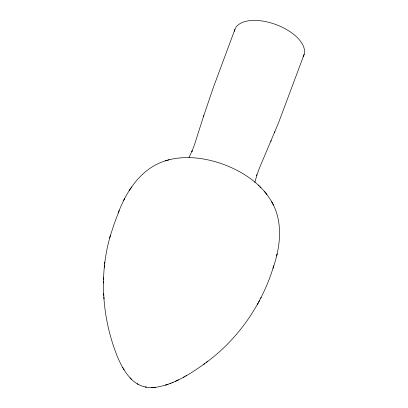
<?xml version="1.0" encoding="UTF-8"?>
<svg xmlns="http://www.w3.org/2000/svg" width="408" height="408" viewBox="0 0 408 408"><rect width="100%" height="100%" fill="white"/><g stroke="black" fill="none" stroke-linecap="round" stroke-linejoin="round"><path stroke-width="0.61" d="M145.758 387.07C131.172 384.285 123.109 369.73 117.662 357.286C102.332 319.49 98.823 276.405 109.966 237.007M103.464 283.07L103.504 281.163M103.53 279.602L103.576 277.67M104.229 267.393L104.453 265.43M104.596 264.053L104.82 262.069M273.533 266.674C279.929 247.687 282.657 226.037 274.431 207.157C264.573 185.273 242.959 171.146 220.952 163.475C199.497 156.218 174.344 154.265 153.979 165.806C136.904 175.756 125.904 193.336 118.856 211.349M254.857 182.509L256.943 174.782L256.683 175.613L259.182 168.698L278.577 122.726L304.128 54.397M276.655 255.964L276.889 254.964M276.91 254.878L277.139 253.883M110.109 236.513L113.99 224.476L119.233 210.395M109.681 237.992L110.389 235.523M203.495 116.484L213.129 88.052L234.942 29.335M203.76 115.622L194.473 144.748L191.847 151.613L192.183 150.812L188.986 157.508M206.178 362.528C238.129 339.074 261.579 305.189 273.278 267.408M272.952 268.382L273.865 265.7M118.223 212.976L118.601 212.017M270.835 141.408L271.187 140.576M274.569 132.59L274.921 131.748M123.644 200.486L124.108 199.573M124.144 199.517L124.608 198.599M260.697 298.274L261.161 297.361M257.285 304.771L258.244 302.981M258.774 301.966L259.743 300.171M129.168 190.709L130.3 189.006M130.514 188.695L131.636 187.007M155.004 387.396C173.522 384.81 189.822 374.258 204.745 363.599M203.531 364.512L207.432 361.585M185.676 376.043L186.787 375.431M183.248 377.39L184.304 376.808M175.272 381.337L178.52 379.812M170.07 383.505L170.977 383.143M172.125 382.673L173.094 382.286M165.306 385.172L168.076 384.244M165.444 160.783L167.076 160.319M167.703 160.145L169.279 159.696M145.335 386.988L149.925 387.564L154.494 387.442M153.796 387.513L155.764 387.32M151.322 387.6L152 387.585M152.332 387.575L153.076 387.554M145.947 387.1L146.446 387.202M137.139 383.755L138.113 384.31M258.233 185.059L259.121 185.91M260.054 186.818L260.987 187.721M129.994 377.783L130.524 378.338M130.866 378.695L131.356 379.205M266.858 194.427L264.379 191.388M122.675 367.445L123.165 368.261M123.711 369.184L124.17 369.949M271.651 201.608L272.483 203.194M272.671 203.551L273.533 205.183M103.698 293.612L103.821 295.453M103.923 297.151L104.04 298.957M234.421 31.375A36.802 18.788 20.4 0 1 275.869 24.536A36.802 18.788 20.4 0 1 303.057 56.773"/></g></svg>
